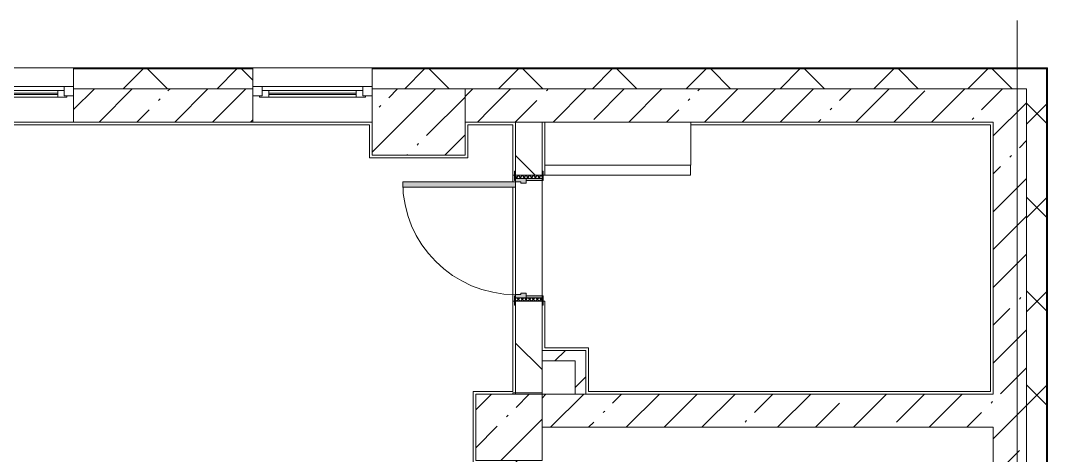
# Model space of a CAD drawing. Header units: millimetres. Extents: x 2623 to 211276, y -8553 to 29000.
# Drawn here: x 201767 to 209504, y 18638 to 21915 of the extents above; entities that cross this region are included whole.
import ezdxf

# ---------------------------------------------------------------- set-up
doc = ezdxf.new("R2010")
doc.units = ezdxf.units.MM
for name, color, linetype, lineweight, true_color in [('A-DOOR-3', 7, 'Continuous', 5, 0xaaaaaa), ('A-DOOR-4', 7, 'Continuous', 5, 0xe2e2e2), ('A-DOOR-FRAM-3', 7, 'Continuous', 5, 0xe2e2e2), ('A-DOOR-FRAM-4', 7, 'Continuous', 5, 0xaaaaaa), ('A-FLOR-3', 7, 'Continuous', 5, 0xaaaaaa)]:
    doc.layers.add(name, color=color, linetype=linetype, lineweight=lineweight, true_color=true_color)
for name, color, linetype, lineweight in [('A-GLAZ-1', 7, 'Continuous', 5), ('A-WALL', 7, 'Continuous', 9), ('A-WALL-3', 7, 'Continuous', 5), ('I-WALL-3', 7, 'Continuous', 5), ('S-COLS-2', 7, 'Continuous', 5), ('Оси', 7, 'Continuous', 9)]:
    doc.layers.add(name, color=color, linetype=linetype, lineweight=lineweight)
pattern_1 = [(45, (84266.1, 0), (-285.1231, 285.1231), []), (45, (84551.2, 0), (-285.1231, 285.1231), [504.031, -100.806, 16.764, -84.042])]
pattern_2 = [(45, (84266.1, 0), (-353.5534, 353.5534), []), (135, (84266.1, 0), (-353.5534, -353.5534), [])]
pattern_3 = [(45, (84266.1, 0), (-176.7767, 176.7767), [])]

# ---------------------------------------------------------------- blocks, each defined once
blk = doc.blocks.new('120_Окно_СКБ_1Ст - 120_Окно_СКБ_1Ст 900х2500_h_ с форточкой-22876038-3_1_1_птичка')
at = {"layer": 'A-GLAZ-1'}
for p, q in [((-450, -127), (-450, -57)), ((-450, -57), (-380, -57)), ((450, -57), (-450, -57)), ((-380, -57), (-380, -127)), ((380, -127), (380, -57)), ((380, -57), (450, -57)), ((450, -57), (450, -127)), ((-380, -127), (-450, -127)), ((-450, -127), (-400, -127)), ((-380, -127), (-400, -127)), ((-400, -127), (-400, -137)), ((-400, -137), (400, -137)), ((400, -137), (-400, -137)), ((380, -87), (-380, -87)), ((-380, -87), (-380, -127)), ((-330, -137), (-330, -87)), ((-330, -107), (330, -107)), ((330, -117), (-330, -117)), ((330, -137), (330, -87)), ((380, -127), (380, -87)), ((450, -127), (380, -127)), ((400, -127), (380, -127)), ((400, -127), (450, -127)), ((400, -137), (400, -127))]:
    blk.add_line(p, q, dxfattribs=at)
blk = doc.blocks.new('110_Дверь_СКБ_1Ст_Внутренняя1 - Д-8 950x2100h_охрана-V101-3_1_1_птичка')
at = {"layer": 'A-DOOR-3'}
h = blk.add_hatch(dxfattribs=at)
h.set_pattern_fill('FP_18', color=256, style=0, pattern_type=2)
h.set_pattern_definition([(135, (1826.41, 164.685), (-14.14214, -14.14214), []), (225, (1826.41, 164.685), (14.14214, -14.14214), [])])
h.paths.add_polyline_path([(487.5, 100), (462.5, 100), (462.5, -100), (487.5, -100), (487.5, -34.8)])
at = {"layer": 'A-DOOR-4'}
h = blk.add_hatch(color=256, dxfattribs=at)
h.paths.add_polyline_path([(-412.5, 100), (-437.5, 100), (-437.5, 20), (-402.5, 20), (-402.5, 60), (-412.5, 60)])
h.paths.add_polyline_path([(441.5, 100), (437.5, 100), (437.5, 60), (427.5, 60), (427.5, 20), (462.5, 20), (462.5, 100)])
at = {"layer": 'A-DOOR-FRAM-3'}
for points in [[(397.5, 950), (397.5, 100), (437.5, 100), (437.5, 950)], [(-422.5, 108), (-492.5, 108), (-490.7, 100), (-422.5, 100)], [(517.5, 108), (447.5, 108), (447.5, 100), (517.5, 100)], [(-422.5, 20), (-437.5, 20), (-437.5, -100), (-422.5, -100), (-422.5, -34.8)], [(462.5, 20), (447.5, 20), (447.5, -100), (462.5, -100), (462.5, -34.8)], [(-422.5, -100), (-492.5, -100), (-490.7, -108), (-422.5, -108)], [(447.5, -100), (447.5, -108), (517.5, -108), (517.5, -100)]]:
    blk.add_hatch(color=256, dxfattribs=at).paths.add_polyline_path(points)
at = {"layer": 'A-DOOR-FRAM-4'}
h = blk.add_hatch(dxfattribs=at)
h.set_pattern_fill('FP_19', color=256, style=0, pattern_type=2)
h.set_pattern_definition([(45, (-296.384, 164.685), (-14.1421, 14.1421), []), (135, (-296.384, 164.685), (-14.1421, -14.1421), [])])
h.paths.add_polyline_path([(-437.5, 100), (-462.5, 100), (-462.5, -100), (-437.5, -100), (-437.5, -34.8)])
at = {"layer": 'A-DOOR-3'}
for p, q in [((437.5, 950), (397.5, 950)), ((397.5, 950), (397.5, 100)), ((437.5, 100), (437.5, 950)), ((397.5, 100), (437.5, 100))]:
    blk.add_line(p, q, dxfattribs=at)
blk.add_arc((437.5, 100), 850, 90, 180, dxfattribs=at)
at = {"layer": 'A-DOOR-FRAM-4'}
for p, q in [((-422.5, 108), (-492.5, 108)), ((-492.5, 108), (-492.5, 100)), ((-492.5, 100), (-422.5, 100)), ((-437.5, 100), (-462.5, 100)), ((-462.5, 100), (-462.5, -100)), ((-412.5, 100), (-437.5, 100)), ((-437.5, 100), (-437.5, 20)), ((-437.5, -100), (-437.5, 100)), ((-422.5, 100), (-437.5, 100)), ((-437.5, 100), (-437.5, 99)), ((-437.5, 99), (-422.5, 99)), ((-422.5, 100), (-422.5, 108)), ((-422.5, 99), (-422.5, 100)), ((-412.5, 60), (-412.5, 100)), ((437.5, 100), (437.5, 60)), ((462.5, 100), (437.5, 100)), ((517.5, 108), (447.5, 108)), ((447.5, 108), (447.5, 100)), ((462.5, 100), (447.5, 100)), ((447.5, 100), (447.5, 99)), ((447.5, 100), (517.5, 100)), ((447.5, 99), (462.5, 99)), ((462.5, 20), (462.5, 100)), ((487.5, 100), (462.5, 100)), ((462.5, 100), (462.5, -100)), ((462.5, 99), (462.5, 100)), ((487.5, -100), (487.5, 100)), ((517.5, 100), (517.5, 108)), ((-437.5, 20), (-402.5, 20)), ((-422.5, 20), (-437.5, 20)), ((-437.5, 20), (-437.5, -100)), ((-422.5, -100), (-422.5, 20)), ((-402.5, 60), (-412.5, 60)), ((-402.5, 20), (-402.5, 60)), ((437.5, 60), (427.5, 60)), ((427.5, 60), (427.5, 20)), ((427.5, 20), (462.5, 20)), ((462.5, 20), (447.5, 20)), ((447.5, 20), (447.5, -100)), ((462.5, -100), (462.5, 20)), ((-422.5, -100), (-492.5, -100)), ((-492.5, -100), (-492.5, -108)), ((-492.5, -108), (-422.5, -108)), ((-462.5, -100), (-437.5, -100)), ((-437.5, -100), (-422.5, -100)), ((-422.5, -108), (-422.5, -100)), ((447.5, -100), (462.5, -100)), ((517.5, -100), (447.5, -100)), ((447.5, -100), (447.5, -108)), ((447.5, -108), (517.5, -108)), ((462.5, -100), (487.5, -100)), ((517.5, -108), (517.5, -100))]:
    blk.add_line(p, q, dxfattribs=at)
blk = doc.blocks.new('120_Окно_СКБ_1Ст - 120_Окно_СКБ_1Ст 900х2500_h_ с форточкой-V93-3_1_1_птичка')
at = {"layer": 'A-GLAZ-1'}
for p, q in [((-450, -127), (-450, -57)), ((-450, -57), (-380, -57)), ((450, -57), (-450, -57)), ((-380, -57), (-380, -127)), ((380, -127), (380, -57)), ((380, -57), (450, -57)), ((450, -57), (450, -127)), ((-380, -127), (-450, -127)), ((-450, -127), (-400, -127)), ((-380, -127), (-400, -127)), ((-400, -127), (-400, -137)), ((-400, -137), (400, -137)), ((400, -137), (-400, -137)), ((380, -87), (-380, -87)), ((-380, -87), (-380, -127)), ((-330, -137), (-330, -87)), ((-330, -107), (330, -107)), ((330, -117), (-330, -117)), ((330, -137), (330, -87)), ((380, -127), (380, -87)), ((450, -127), (380, -127)), ((400, -127), (380, -127)), ((400, -127), (449.8, -127)), ((400, -137), (400, -127))]:
    blk.add_line(p, q, dxfattribs=at)
blk = doc.blocks.new('BSC_Колонна _Прямоугольная - 700х500-23282984-3_1_1_птичка')
at = {"layer": 'S-COLS-2'}
h = blk.add_hatch(dxfattribs=at)
h.set_pattern_fill('FP_112', color=256, style=0, pattern_type=2)
h.set_pattern_definition([(45, (-120500, -21150), (-285.1231, 285.1231), []), (45, (-120214.88, -21150), (-285.1231, 285.1231), [504.031, -100.806, 16.764, -84.042])])
h.paths.add_polyline_path([(-350, -250), (350, -250), (350, 250), (-350, 250)])
for p, q in [((350, 250), (-350, 250)), ((-350, 250), (-350, -250)), ((350, -250), (350, 250)), ((-350, -250), (350, -250))]:
    blk.add_line(p, q, dxfattribs=at)
blk = doc.blocks.new('BSC_Колонна _Прямоугольная - 500х500-V148-3_1_1_птичка')
at = {"layer": 'S-COLS-2'}
h = blk.add_hatch(dxfattribs=at)
h.set_pattern_fill('FP_141', color=256, style=0, pattern_type=2)
h.set_pattern_definition([(45, (-121180, -18850), (-285.1231, 285.1231), []), (45, (-120894.88, -18850), (-285.1231, 285.1231), [504.031, -100.806, 16.764, -84.042])])
h.paths.add_polyline_path([(-250, -250), (250, -250), (250, 250), (-250, 250)])
for p, q in [((250, 250), (-250, 250)), ((-250, 250), (-250, -250)), ((250, -250), (250, 250)), ((-250, -250), (250, -250))]:
    blk.add_line(p, q, dxfattribs=at)
blk = doc.blocks.new('Зашивка приборов отопления43 - Зашивка приборов отопления-33398518-3_1_1_птичка')
at = {"layer": 'A-WALL-3'}
for p, q in [((121290.8, 18994.6), (121290.8, 18669.6)), ((122390.8, 18669.6), (122390.8, 18994.6)), ((121290.8, 18669.6), (122390.8, 18669.6)), ((122389.3, 18669.6), (121290.8, 18669.6)), ((121290.8, 18669.6), (121290.8, 18594.6)), ((122389.3, 18594.6), (122389.3, 18669.6)), ((121290.8, 18594.6), (122389.3, 18594.6))]:
    blk.add_line(p, q, dxfattribs=at)

msp = doc.modelspace()

# ---------------------------------------------------------------- hatches: boundary and pattern name
at = {"layer": 'A-WALL-3'}
h = msp.add_hatch(dxfattribs=at)
h.set_pattern_fill('FP_71', color=256, style=0, pattern_type=2)
h.set_pattern_definition(pattern_2)
h.paths.add_polyline_path([(209496.1, 21400), (209496.1, 21550), (204416.3, 21550), (204416.3, 21400), (209346.1, 21400)])
h.paths.add_polyline_path([(203516.3, 21400), (203516.3, 21550), (202166.5, 21550), (202166.5, 21400), (202660.4, 21400)])
h.paths.add_polyline_path([(191116.5, 21400), (191116.5, 21550), (189816.3, 21550), (189816.3, 21400), (190541.8, 21400)])
h.paths.add_polyline_path([(192016.5, 21400), (193316.5, 21400), (193316.5, 21550), (192016.5, 21550)])
h.paths.add_polyline_path([(177576.1, 21400), (177576.1, 21550), (177556.1, 21550), (177556.1, 21400)])
h.paths.add_polyline_path([(194216.5, 21400), (195516.1, 21400), (195516.1, 21550), (194216.5, 21550)])
h.paths.add_polyline_path([(200796, 21400), (201266.5, 21400), (201266.5, 21550), (200396.5, 21550), (200396.5, 21400)])
h.paths.add_polyline_path([(197816.1, 21400), (198966.5, 21400), (198966.5, 21550), (197816.1, 21550)])
h.paths.add_polyline_path([(182152, 21400), (185416.1, 21400), (185416.1, 21550), (180876.1, 21550), (180876.1, 21400)])
h.paths.add_polyline_path([(187745.2, 21400), (188916.3, 21400), (188916.3, 21550), (187716.1, 21550), (187716.1, 21400)])
h = msp.add_hatch(dxfattribs=at)
h.set_pattern_fill('FP_71', color=256, style=0, pattern_type=2)
h.set_pattern_definition(pattern_2)
h.paths.add_polyline_path([(209346.1, -250), (209496.1, -250), (209496.1, 7700), (209346.1, 7700), (209346.1, -100)])
h.paths.add_polyline_path([(209496.1, 8900), (209496.1, 10820), (209346.1, 10820), (209346.1, 8900)])
h.paths.add_polyline_path([(209496.1, 13120), (209496.1, 21400), (209346.1, 21400), (209346.1, 13120)])
at = {"layer": 'I-WALL-3'}
h = msp.add_hatch(dxfattribs=at)
h.set_pattern_fill('FP_67', color=256, style=0, pattern_type=2)
h.set_pattern_definition(pattern_1)
h.paths.add_polyline_path([(195316.1, 21150), (195516.1, 21150), (195516.1, 21400), (195316.1, 21400), (195316.1, 21275)])
h.paths.add_polyline_path([(205306.1, 21150), (205306.1, 21400), (205116.1, 21400), (205116.1, 21150)])
h.paths.add_polyline_path([(194616.1, 21150), (194616.1, 21400), (194216.5, 21400), (194216.5, 21150)])
h.paths.add_polyline_path([(197816.1, 21150), (198966.5, 21150), (198966.5, 21400), (197816.1, 21400)])
h.paths.add_polyline_path([(202660.4, 21150), (203516.3, 21150), (203516.3, 21400), (202166.5, 21400), (202166.5, 21150)])
h.paths.add_polyline_path([(193316.5, 21150), (193316.5, 21400), (192016.5, 21400), (192016.5, 21150)])
h.paths.add_polyline_path([(201266.5, 21150), (201266.5, 21400), (200396.5, 21400), (200396.5, 21150), (200796, 21150)])
h.paths.add_polyline_path([(190316.1, 21150), (191116.5, 21150), (191116.5, 21400), (190316.1, 21400), (190316.1, 21246.1)])
h.paths.add_polyline_path([(187745.2, 21150), (188916.3, 21150), (188916.3, 21400), (187716.1, 21400), (187716.1, 21150)])
h.paths.add_polyline_path([(185066.1, 21150), (185416.1, 21150), (185416.1, 21400), (185066.1, 21400)])
h = msp.add_hatch(dxfattribs=at)
h.set_pattern_fill('FP_67', color=256, style=0, pattern_type=2)
h.set_pattern_definition(pattern_1)
h.paths.add_polyline_path([(209096.1, 21150), (209096.1, 21400), (205306.1, 21400), (205306.1, 21150), (208253.7, 21150)])
h = msp.add_hatch(dxfattribs=at)
h.set_pattern_fill('FP_67', color=256, style=0, pattern_type=2)
h.set_pattern_definition(pattern_1)
h.paths.add_polyline_path([(209096.1, 10600), (209346.1, 10600), (209346.1, 10820), (209096.1, 10820), (209096.1, 10642.6)])
h.paths.add_polyline_path([(209346.1, 13120), (209346.1, 21400), (209096.1, 21400), (209096.1, 13120)])
h = msp.add_hatch(dxfattribs=at)
h.set_pattern_fill('FP_70', color=256, style=0, pattern_type=2)
h.set_pattern_definition([(135, (84266.1, 0), (-353.5534, -353.5534), [])])
h.paths.add_polyline_path([(205696.1, 19100), (205696.1, 19800), (205496.1, 19800), (205496.1, 19100)])
h.paths.add_polyline_path([(205696.1, 20750), (205696.1, 21150), (205496.1, 21150), (205496.1, 20750)])
h = msp.add_hatch(dxfattribs=at)
h.set_pattern_fill('FP_72', color=256, style=0, pattern_type=2)
h.set_pattern_definition(pattern_3)
h.paths.add_polyline_path([(205946.1, 19350), (206026.1, 19350), (206026.1, 19430), (205696.1, 19430), (205696.1, 19350)])
h = msp.add_hatch(dxfattribs=at)
h.set_pattern_fill('FP_72', color=256, style=0, pattern_type=2)
h.set_pattern_definition(pattern_3)
h.paths.add_polyline_path([(206026.1, 19100), (206026.1, 19350), (205946.1, 19350), (205946.1, 19100)])
h = msp.add_hatch(dxfattribs=at)
h.set_pattern_fill('FP_67', color=256, style=0, pattern_type=2)
h.set_pattern_definition(pattern_1)
h.paths.add_polyline_path([(205476.1, 10380), (205696.1, 10380), (205696.1, 10825), (205476.1, 10825), (205476.1, 10400)])
h.paths.add_polyline_path([(205646.1, 12225), (205696.1, 12225), (205696.1, 13400), (205476.1, 13400), (205476.1, 12225), (205616.1, 12225)])
h.paths.add_polyline_path([(205476.1, 13900), (205696.1, 13900), (205696.1, 18600), (205476.1, 18600), (205476.1, 14691.7)])
h.paths.add_polyline_path([(205695.7, 19100), (205696.1, 19100), (205696.1, 19110), (205476.1, 19110), (205476.1, 19100)])
h = msp.add_hatch(dxfattribs=at)
h.set_pattern_fill('FP_67', color=256, style=0, pattern_type=2)
h.set_pattern_definition(pattern_1)
h.paths.add_polyline_path([(209096.1, 18850), (209096.1, 19100), (205696.1, 19100), (205696.1, 18850), (208253.7, 18850)])

# ---------------------------------------------------------------- linework, layer by layer
at = {"layer": 'A-FLOR-3'}
for p, q in [((204396.3, 21130), (200386.5, 21130)), ((204396.3, 20880), (204396.3, 21130)), ((205476.1, 21130), (205136.1, 21130)), ((205136.1, 21130), (205136.1, 20880)), ((205476.1, 21130), (205476.1, 20700)), ((209076.1, 21130), (206816.1, 21130)), ((209076.1, 19120), (209076.1, 21130)), ((205136.1, 20880), (204396.3, 20880)), ((205488.1, 20750), (205476.1, 20750)), ((205716.1, 20750), (205704.1, 20750)), ((205476.1, 20660), (205476.1, 19120)), ((205476.1, 19800), (205488.1, 19800)), ((205704.1, 19800), (205716.1, 19800)), ((205716.1, 19800), (205716.1, 19450)), ((205716.1, 19450), (206046.1, 19450)), ((206046.1, 19450), (206046.1, 19120)), ((205176.1, 18580), (205176.1, 19120)), ((205176.1, 19120), (205476.1, 19120)), ((206046.1, 19120), (209076.1, 19120))]:
    msp.add_line(p, q, dxfattribs=at)
at = {"layer": 'A-WALL'}
for p, q in [((203516.3, 21553), (202166.5, 21553)), ((203516.3, 21550), (202166.5, 21550)), ((209499.1, 21553), (204416.3, 21553)), ((209496.1, 21550), (204416.3, 21550)), ((209496.1, 13120), (209496.1, 21550)), ((209499.1, 13120), (209499.1, 21553)), ((203516.3, 21400), (202166.5, 21400)), ((205116.1, 21400), (209096.1, 21400)), ((209346.1, 21400), (209346.1, 13120)), ((209346.1, 13120), (209346.1, 21400)), ((205696.1, 21150), (205496.1, 21150)), ((205696.1, 19430), (205696.1, 19350)), ((205946.1, 19100), (206026.1, 19100))]:
    msp.add_line(p, q, dxfattribs=at)
at = {"layer": 'A-WALL-3'}
for p, q in [((209504.1, 21558), (201266.5, 21558)), ((202166.5, 21558), (202166.5, 21400)), ((203516.3, 21400), (203516.3, 21558)), ((204416.3, 21558), (204416.3, 21400)), ((209504.1, 7700), (209504.1, 21558)), ((209346.1, 21400), (209346.1, 21400))]:
    msp.add_line(p, q, dxfattribs=at)
at = {"layer": 'I-WALL-3'}
for p, q in [((202166.5, 21400), (202166.5, 21150)), ((203516.3, 21150), (203516.3, 21400)), ((209346.1, 21400), (209096.1, 21400)), ((200366.5, 21150), (204416.1, 21150)), ((205116.1, 21150), (205496.1, 21150)), ((205496.1, 21150), (205496.1, 20780)), ((205696.1, 20780), (205696.1, 21150)), ((205696.1, 21150), (209096.1, 21150)), ((209096.1, 21150), (209096.1, 19100)), ((205496.1, 19850), (205496.1, 20660)), ((205696.1, 20710), (205696.1, 19840)), ((205496.1, 19770), (205496.1, 19100)), ((205696.1, 19430), (205696.1, 19770)), ((206026.1, 19430), (205696.1, 19430)), ((206026.1, 19100), (206026.1, 19430)), ((205696.1, 19350), (205946.1, 19350)), ((205696.1, 19100), (205696.1, 19350)), ((205946.1, 19350), (205946.1, 19100)), ((205476.1, 19110), (205476.1, 19100)), ((205696.1, 19110), (205476.1, 19110)), ((205946.1, 19100), (205696.1, 19100)), ((209096.1, 19100), (206026.1, 19100)), ((205696.1, 18850), (209096.1, 18850)), ((209096.1, 18850), (209096.1, 10600))]:
    msp.add_line(p, q, dxfattribs=at)
at = {"layer": 'Оси'}
msp.add_line((209276.1, 10029.8), (209276.1, 21915.1), dxfattribs=at)

# ---------------------------------------------------------------- block references
at = {"layer": 'A-DOOR-3', "rotation": 89.99999999999987}
msp.add_blockref('110_Дверь_СКБ_1Ст_Внутренняя1 - Д-8 950x2100h_охрана-V101-3_1_1_птичка', (205596.1, 20262.5), dxfattribs=at)
at = {"layer": 'A-GLAZ-1'}
for name, p in [('120_Окно_СКБ_1Ст - 120_Окно_СКБ_1Ст 900х2500_h_ с форточкой-22876038-3_1_1_птичка', (201716.5, 21475)), ('120_Окно_СКБ_1Ст - 120_Окно_СКБ_1Ст 900х2500_h_ с форточкой-V93-3_1_1_птичка', (203966.3, 21475))]:
    msp.add_blockref(name, p, dxfattribs=at)
at = {"layer": 'A-WALL-3'}
msp.add_blockref('Зашивка приборов отопления43 - Зашивка приборов отопления-33398518-3_1_1_птичка', (84425.3, 2155.4), dxfattribs=at)
at = {"layer": 'S-COLS-2'}
for name, p in [('BSC_Колонна _Прямоугольная - 700х500-23282984-3_1_1_птичка', (204766.1, 21150)), ('BSC_Колонна _Прямоугольная - 500х500-V148-3_1_1_птичка', (205446.1, 18850))]:
    msp.add_blockref(name, p, dxfattribs=at)

doc.saveas('drawing.dxf')
